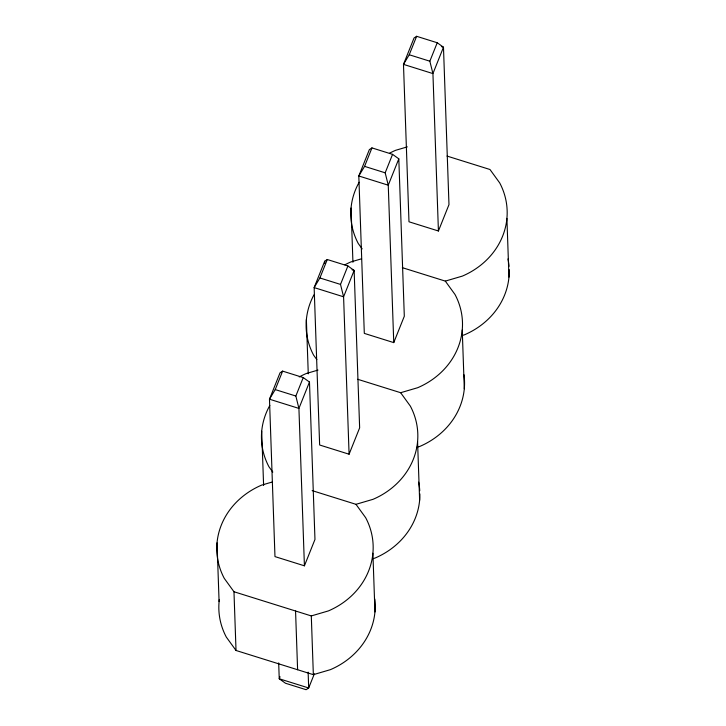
<?xml version="1.0" encoding="UTF-8"?>
<svg xmlns="http://www.w3.org/2000/svg" width="726" height="726" viewBox="0 0 726 726"><rect width="100%" height="100%" fill="white"/><g stroke="black" fill="none" stroke-linecap="round" stroke-linejoin="round"><path stroke-width="1.09" d="M324.694 261.233L314.149 287.596L319.64 445.002L349.088 454.213L359.642 427.85L354.143 270.444L347.899 265.961L327.281 259.518L324.694 261.233L324.776 263.493M304.421 565.817L298.921 408.411L269.473 399.2L275.227 389.581L282.614 371.122L303.232 377.574L309.476 382.048L314.966 539.454L304.421 565.817L274.972 556.606L269.473 399.2L280.027 372.837L282.614 371.122M349.088 454.213L343.589 296.807L314.149 287.596L319.894 277.967L327.281 259.518M393.755 342.608L388.256 185.194L358.816 175.982L364.57 166.363L371.957 147.904L392.566 154.357L398.81 158.831L404.309 316.237L393.755 342.608L364.307 333.388L358.816 175.982L369.362 149.62L371.957 147.904M438.422 230.995L432.932 73.589L403.484 64.378L409.237 54.759L416.624 36.3L437.233 42.752L443.477 47.226L448.977 204.632L438.422 230.995L408.983 221.784L403.484 64.378L414.038 38.015L416.624 36.3M309.476 382.048L298.921 408.411L295.845 396.024L303.232 377.574M352.037 269.782L354.143 270.444L343.589 296.807L340.512 284.42L347.899 265.961M398.81 158.831L388.256 185.194L385.179 172.815L392.566 154.357M441.372 46.564L443.477 47.226L432.932 73.589L429.846 61.202L437.233 42.752M280.055 676.75L279.238 678.774L285.481 683.248L306.1 689.7L308.686 687.985L314.367 673.792M407.313 146.87L395.579 150.318A78.208 69.805 -2 0 0 389.553 153.195M361.575 258.792L350.912 261.923A78.208 69.805 -2 0 0 344.886 264.799M402.349 267.667L445.31 281.107L462.38 276.098A78.208 69.805 -2 0 0 499.688 182.888L489.977 169.503L447.016 156.063M317.979 370.088L306.236 373.536A78.208 69.805 -2 0 0 299.239 376.939M462.299 335.457L464.431 334.831A78.208 69.805 -2 0 0 509.198 269.618M357.682 379.281L400.643 392.712L417.713 387.702A78.208 69.805 -2 0 0 455.011 294.493L445.31 281.107M272.241 482.01L261.569 485.14A78.208 69.805 -2 0 0 224.261 578.359L233.972 591.744L236.023 650.478L313.351 674.663L330.421 669.653A78.208 69.805 -2 0 0 374.807 599.05M416.561 447.379L419.764 446.445A78.208 69.805 -2 0 0 464.014 374.77M312.135 490.613L355.967 504.325L373.037 499.316A78.208 69.805 -2 0 0 410.344 406.106L400.643 392.712M372.955 558.675L375.088 558.049A78.208 69.805 -2 0 0 419.882 493.916M233.972 591.744L311.3 615.929L328.37 610.92A78.208 69.805 -2 0 0 365.677 517.711L355.967 504.325M409.237 54.759L429.846 61.202M364.57 166.363L385.179 172.815M319.894 277.967L340.512 284.42M275.227 389.581L295.845 396.024M362.156 248.882L358.272 243.528A78.208 69.805 -2 0 1 359.161 182.253M316.835 359.597L313.605 355.141A78.208 69.805 -2 0 1 313.959 294.838M272.813 472.1L268.938 466.745A78.208 69.805 -2 0 1 269.827 405.471M236.023 650.478L226.312 637.092A78.208 69.805 -2 0 1 219.325 599.458M506.911 218.39L508.962 277.123M462.244 330.003L464.295 388.737M417.577 441.608L419.628 500.341M372.901 553.221L374.952 611.954M351.048 208.026L352.936 262.24M306.372 319.631L308.269 373.845M311.3 615.929L313.351 674.663M308.133 672.131L308.686 687.985L279.238 678.774L278.684 662.92M295.555 611.011L297.606 669.744M261.705 431.235L263.602 485.458M217.038 542.848L219.089 601.582M507.973 258.928A78.208 69.805 -2 0 1 509.026 266.378M418.63 482.146A78.208 69.805 -2 0 1 419.764 490.676"/></g></svg>
